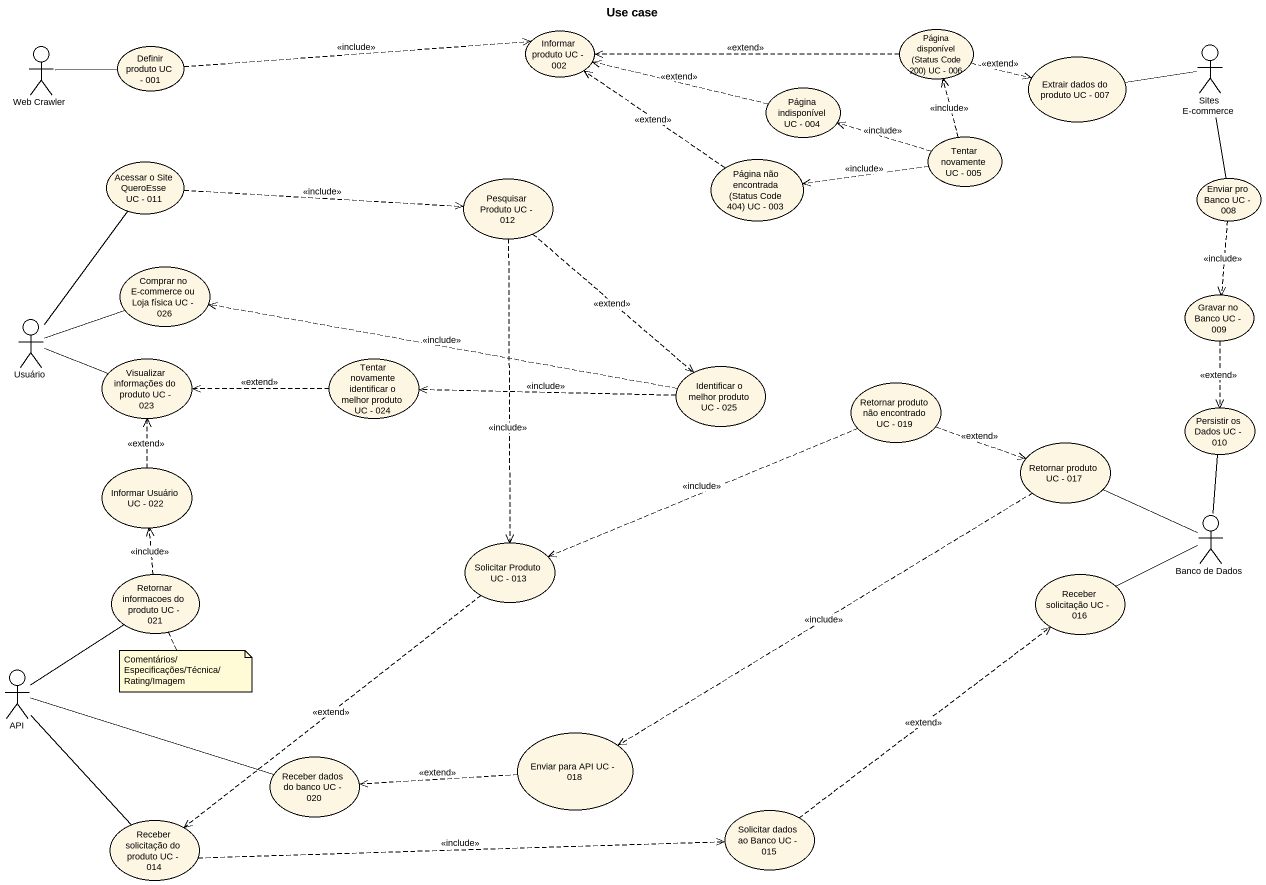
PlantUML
@startuml
title Use case
usecase "Informar produto UC - 002" as Informar_produto_UC_002
usecase "Página disponível (Status Code 200) UC - 006" as Página_disponível_Status
actor "Sites E-commerce" as Sites_E_commerce
actor "Web Crawler" as Web_Crawler
usecase "Definir produto UC - 001" as Definir_produto_UC_001
usecase "Extrair dados do produto UC - 007" as Extrair_dados_do_produto_UC
usecase "Página indisponível UC - 004" as Página_indisponível_UC_004
usecase "Acessar o Site QueroEsse UC - 011" as Acessar_o_Site_QueroEsse_UC
usecase "Página não encontrada (Status Code 404) UC - 003" as Página_não_encontrada
usecase "Tentar novamente UC - 005" as Tentar_novamente_UC_005
usecase "Pesquisar Produto UC - 012" as Pesquisar_Produto_UC_012
usecase "Enviar pro Banco UC - 008" as Enviar_pro_Banco_UC_008
usecase "Comprar no E-commerce ou Loja física UC - 026" as Comprar_no_E_commerce_ou
usecase "Gravar no Banco UC - 009" as Gravar_no_Banco_UC_009
actor Usuário
usecase "Visualizar informações do produto UC - 023" as Visualizar_informações_do
usecase "Tentar novamente identificar o melhor produto UC - 024" as Tentar_novamente
usecase "Identificar o melhor produto UC - 025" as Identificar_o_melhor
usecase "Retornar produto não encontrado UC - 019" as Retornar_produto_não
usecase "Persistir os Dados UC - 010" as Persistir_os_Dados_UC_010
usecase "Informar Usuário UC - 022" as Informar_Usuário_UC_022
usecase "Retornar produto UC - 017" as Retornar_produto_UC_017
usecase "Solicitar Produto UC - 013" as Solicitar_Produto_UC_013
actor "Banco de Dados" as Banco_de_Dados
usecase "Retornar informacoes do produto UC - 021" as Retornar_informacoes_do
usecase "Receber solicitação UC - 016" as Receber_solicitação_UC_016
actor API
usecase "Enviar para API UC - 018" as Enviar_para_API_UC_018
usecase "Receber dados do banco UC - 020" as Receber_dados_do_banco_UC
usecase "Solicitar dados ao Banco UC - 015" as Solicitar_dados_ao_Banco_UC
usecase "Receber solicitação do produto UC - 014" as Receber_solicitação_do
Página_disponível_Status .left.> Informar_produto_UC_002 : <<extend>>
Página_disponível_Status .right.> Extrair_dados_do_produto_UC : <<extend>>
Sites_E_commerce -- Enviar_pro_Banco_UC_008
Web_Crawler -right- Definir_produto_UC_001
Definir_produto_UC_001 .right.> Informar_produto_UC_002 : <<include>>
Extrair_dados_do_produto_UC -right- Sites_E_commerce
Página_indisponível_UC_004 .left.> Informar_produto_UC_002 : <<extend>>
Acessar_o_Site_QueroEsse_UC .right.> Pesquisar_Produto_UC_012 : <<include>>
Página_não_encontrada .up.> Informar_produto_UC_002 : <<extend>>
Tentar_novamente_UC_005 .up.> Página_disponível_Status : <<include>>
Tentar_novamente_UC_005 .left.> Página_indisponível_UC_004 : <<include>>
Tentar_novamente_UC_005 .left.> Página_não_encontrada : <<include>>
Pesquisar_Produto_UC_012 ..> Identificar_o_melhor : <<extend>>
Pesquisar_Produto_UC_012 ..> Solicitar_Produto_UC_013 : <<include>>
Enviar_pro_Banco_UC_008 ..> Gravar_no_Banco_UC_009 : <<include>>
Gravar_no_Banco_UC_009 ..> Persistir_os_Dados_UC_010 : <<extend>>
Usuário -up- Acessar_o_Site_QueroEsse_UC
Usuário -right- Comprar_no_E_commerce_ou
Usuário -right- Visualizar_informações_do
Tentar_novamente .left.> Visualizar_informações_do : <<extend>>
Identificar_o_melhor .left.> Comprar_no_E_commerce_ou : <<include>>
Identificar_o_melhor .left.> Tentar_novamente : <<include>>
Retornar_produto_não .right.> Retornar_produto_UC_017 : <<extend>>
Retornar_produto_não .left.> Solicitar_Produto_UC_013 : <<include>>
Informar_Usuário_UC_022 .up.> Visualizar_informações_do : <<extend>>
Retornar_produto_UC_017 ..> Enviar_para_API_UC_018 : <<include>>
Solicitar_Produto_UC_013 ..> Receber_solicitação_do : <<extend>>
Banco_de_Dados -up- Persistir_os_Dados_UC_010
Banco_de_Dados -left- Retornar_produto_UC_017
Banco_de_Dados -left- Receber_solicitação_UC_016
Retornar_informacoes_do .up.> Informar_Usuário_UC_022 : <<include>>
API -up- Retornar_informacoes_do
API -right- Receber_dados_do_banco_UC
API -- Receber_solicitação_do
Enviar_para_API_UC_018 .left.> Receber_dados_do_banco_UC : <<extend>>
Solicitar_dados_ao_Banco_UC .up.> Receber_solicitação_UC_016 : <<extend>>
Receber_solicitação_do .right.> Solicitar_dados_ao_Banco_UC : <<include>>
note bottom of Retornar_informacoes_do : Comentários/Especificações/Técnica/Rating/Imagem
@enduml
